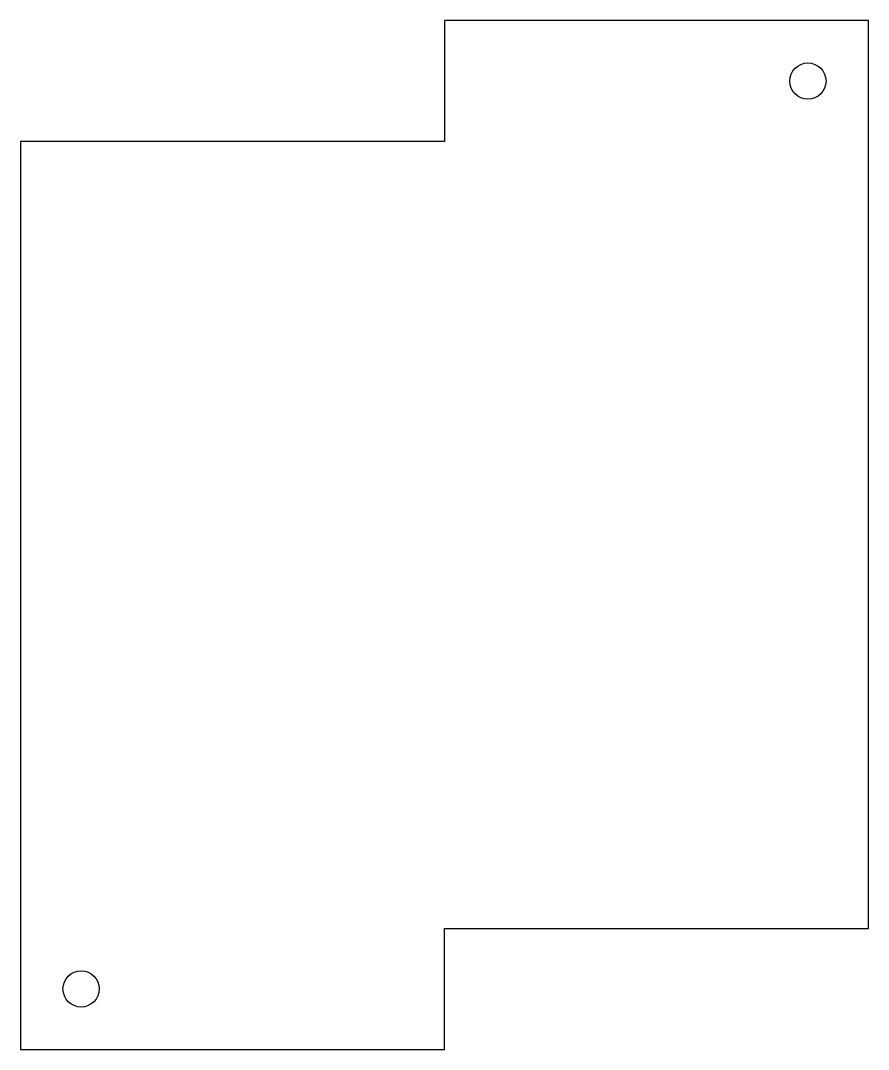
# Model space of a CAD drawing. Header units: millimetres. Extents: x 0 to 70, y 0 to 85.
import ezdxf

# ---------------------------------------------------------------- set-up
doc = ezdxf.new("R2010")
doc.units = ezdxf.units.MM

msp = doc.modelspace()

# ---------------------------------------------------------------- linework, layer by layer
at = {"color": 7, "linetype": 'Continuous', "lineweight": 25}
for p, q in [((70, 85), (35, 85)), ((35, 85), (35, 75)), ((70, 10), (70, 85)), ((0, 75), (0, 0)), ((35, 75), (0, 75)), ((35, 0), (35, 10)), ((35, 10), (70, 10)), ((0, 0), (35, 0))]:
    msp.add_line(p, q, dxfattribs=at)
for centre in [(65, 80), (5, 5)]:
    msp.add_circle(centre, 1.5, dxfattribs=at)

doc.saveas('drawing.dxf')
